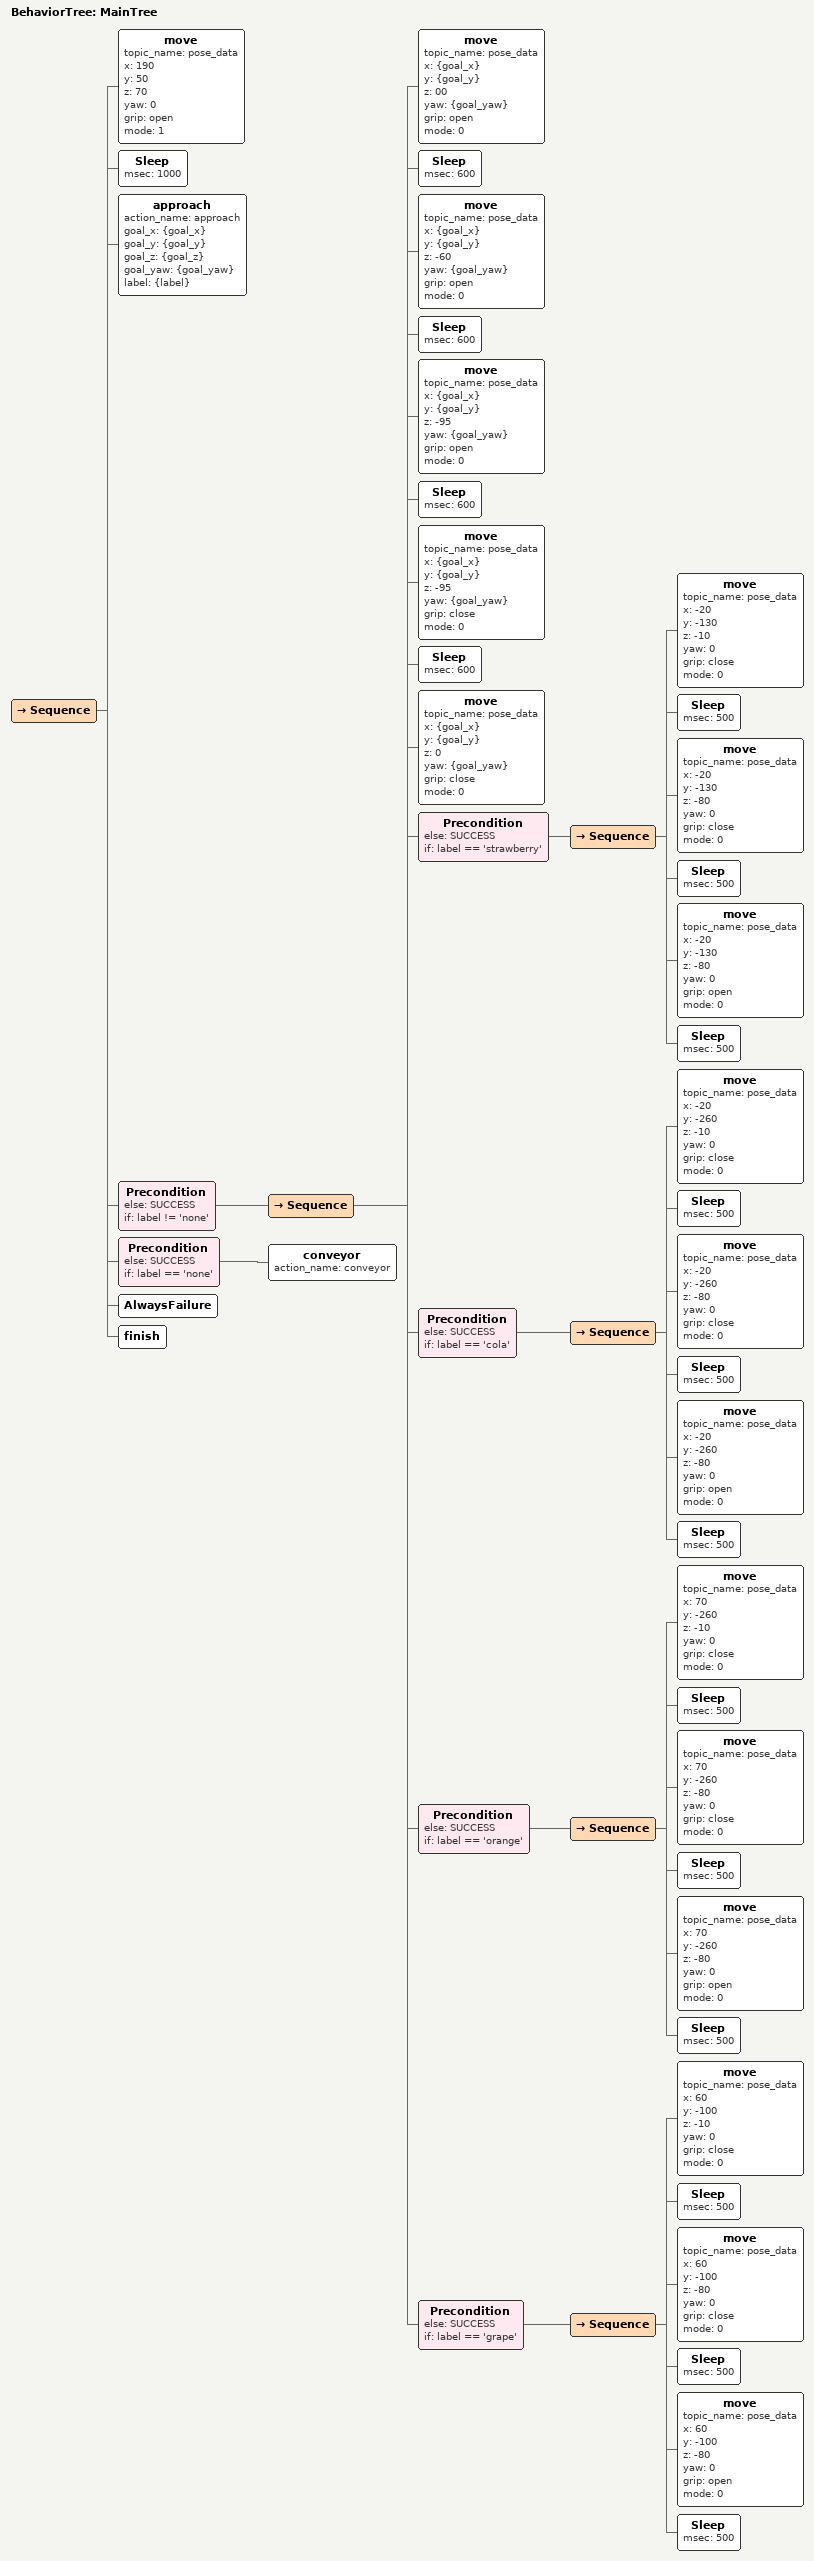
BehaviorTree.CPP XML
<?xml version="1.0" encoding="UTF-8"?>
<root BTCPP_format='4'>
    <BehaviorTree ID="MainTree">
        <Sequence>
            <move topic_name="pose_data" x="190" y="50" z="70" yaw="0" grip="open" mode="1"/>
            <Sleep msec="1000"/>
            <approach action_name="approach" goal_x="{goal_x}" goal_y="{goal_y}" goal_z="{goal_z}" goal_yaw="{goal_yaw}" label="{label}" />
            <Precondition else="SUCCESS"
                      if="label != 'none'">
                <Sequence>
                    <move topic_name="pose_data" x="{goal_x}" y="{goal_y}" z="00" yaw="{goal_yaw}" grip="open" mode="0"/>

                    <Sleep msec="600"/>
                    <move topic_name="pose_data" x="{goal_x}" y="{goal_y}" z="-60" yaw="{goal_yaw}" grip="open" mode="0"/>
                    <Sleep msec="600"/>
                    <move topic_name="pose_data" x="{goal_x}" y="{goal_y}" z="-95" yaw="{goal_yaw}" grip="open" mode="0"/>
                    <Sleep msec="600"/>
                    <move topic_name="pose_data" x="{goal_x}" y="{goal_y}" z="-95" yaw="{goal_yaw}" grip="close" mode="0"/>
                    <Sleep msec="600"/>
                    <move topic_name="pose_data" x="{goal_x}" y="{goal_y}" z="0" yaw="{goal_yaw}" grip="close" mode="0"/>

                    <Precondition else="SUCCESS"
                      if="label == 'strawberry'">
                        <Sequence>
                            <move topic_name="pose_data" x="-20" y="-130" z="-10" yaw="0" grip="close" mode="0"/>
                             <Sleep msec="500"/>
                            <move topic_name="pose_data" x="-20" y="-130" z="-80" yaw="0" grip="close" mode="0"/>
                            <Sleep msec="500"/>
                            <move topic_name="pose_data" x="-20" y="-130" z="-80" yaw="0" grip="open" mode="0"/>
                            <Sleep msec="500"/>
                        </Sequence>
                    </Precondition>
                    <Precondition else="SUCCESS"
                            if="label == 'cola'">
                        <Sequence>
                            <move topic_name="pose_data" x="-20" y="-260" z="-10" yaw="0" grip="close" mode="0"/>
                             <Sleep msec="500"/>
                            <move topic_name="pose_data" x="-20" y="-260" z="-80" yaw="0" grip="close" mode="0"/>
                            <Sleep msec="500"/>
                            <move topic_name="pose_data" x="-20" y="-260" z="-80" yaw="0" grip="open" mode="0"/>
                            <Sleep msec="500"/>
                        </Sequence>
                    </Precondition>

                    <Precondition else="SUCCESS"
                            if="label == 'orange'">
                        <Sequence>
                           <move topic_name="pose_data" x="70" y="-260" z="-10" yaw="0" grip="close" mode="0"/>
                             <Sleep msec="500"/>
                            <move topic_name="pose_data" x="70" y="-260" z="-80" yaw="0" grip="close" mode="0"/>
                            <Sleep msec="500"/>
                            <move topic_name="pose_data" x="70" y="-260" z="-80" yaw="0" grip="open" mode="0"/>
                            <Sleep msec="500"/>
                        </Sequence>
                    </Precondition>

                    <Precondition else="SUCCESS"
                            if="label == 'grape'">
                        <Sequence>
                            <move topic_name="pose_data" x="60" y="-100" z="-10" yaw="0" grip="close" mode="0"/>
                             <Sleep msec="500"/>
                            <move topic_name="pose_data" x="60" y="-100" z="-80" yaw="0" grip="close" mode="0"/>
                            <Sleep msec="500"/>
                            <move topic_name="pose_data" x="60" y="-100" z="-80" yaw="0" grip="open" mode="0"/>
                            <Sleep msec="500"/>
                        </Sequence>
                    </Precondition>

                        </Sequence>
                    </Precondition>

            <Precondition else="SUCCESS"
                      if="label == 'none'">
                <conveyor action_name="conveyor" />
            </Precondition>

            <AlwaysFailure/>

            <finish/>
        </Sequence>

    </BehaviorTree>
</root>
